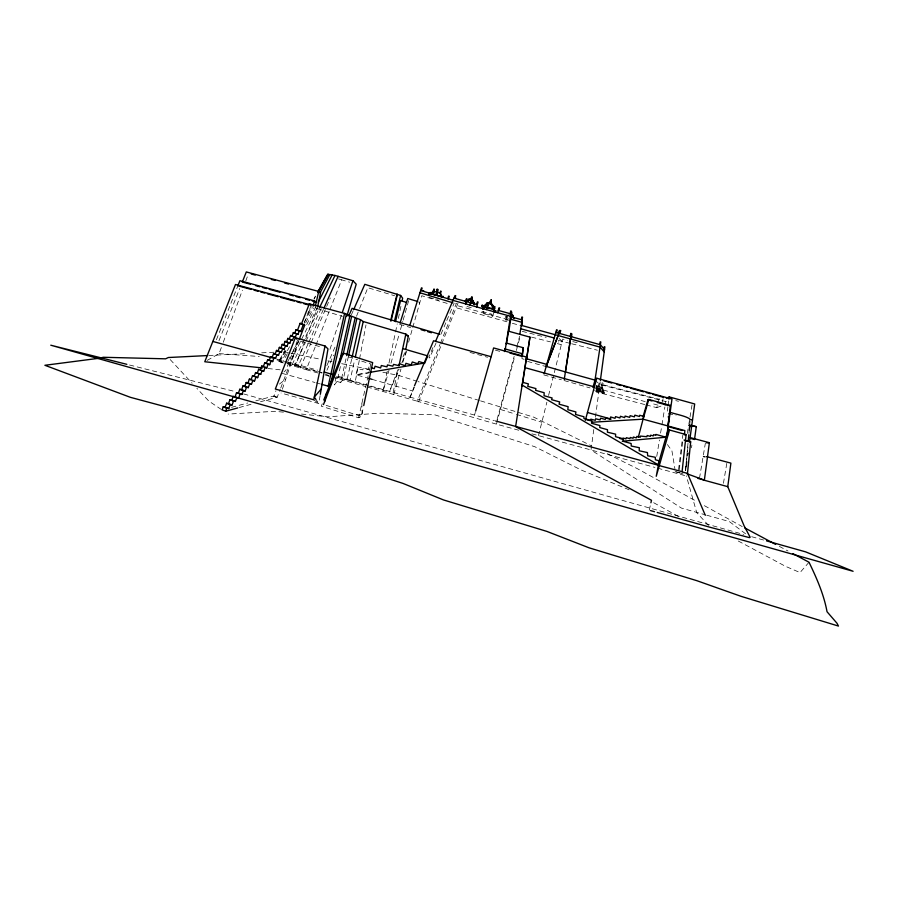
<?xml version="1.0" encoding="UTF-8"?>
<svg xmlns="http://www.w3.org/2000/svg" width="898" height="898" viewBox="0 0 898 898"><rect width="100%" height="100%" fill="white"/><g stroke="black" fill="none" stroke-linecap="round" stroke-linejoin="round"><path stroke-width="0.67" stroke-dasharray="4.49 3.37" d="M522.007 356.416L521.996 358.706L524.185 359.312M688.025 443.028L685.421 470.709L688.07 445.801M688.946 433.341L689.204 430.58M689.855 423.654L690.113 420.893M686.431 466.432L686.936 462.358M687.778 455.555L688.115 452.839L687.666 455.533M678.551 469.654L682.85 435.002M679.236 469.8L682.907 440.143L683.827 440.031M593.769 429.513L591.019 449.965L681.447 508.1L705.435 514.835M595.419 417.233L600.201 381.785M685.589 470.72L686.914 461.056M667.921 406.704L667.034 413.069L676.059 415.572M668.101 405.425L668.808 400.34L665.755 401.541L599.83 384.501L594.981 380.112M656.741 456.442L659.446 439.975M660.569 433.105L661.703 426.247M661.927 424.877L664.857 407.03M665.081 405.66L666.305 398.162M687.284 433.453L688.194 427.998M688.878 423.901L689.787 418.446M690.012 417.076L692.055 404.796M691.449 447.788L691.898 445.082M699.497 478.196L705.39 443.028M320.115 395.614L318.779 403.539L281.074 393.01M723.429 483.304L726.852 463.042M359.279 360.401L355.148 382.211L336.638 376.902M359.537 359.032L365.991 324.941M368.898 367.001L368.393 369.493L363.162 368.416L362.871 369.841L357.46 368.719L355.967 374.758L368.741 372.996M322.281 403.73L321.282 406.21L358.616 417.75L361.501 416.324L363.466 406.906M387.263 371.188L382.997 391.472L389.081 369.931M388.98 363.073L395.243 333.304M395.535 331.957L397.242 323.841M398.375 318.431L401.226 304.893M393.133 392.426L398.184 369.303M414.382 387.251L410.117 397.253L350.13 380.191L354.688 359.728M350.13 380.191L336.436 375.611L334.337 384.973L337.031 381.493L340.623 365.464M337.031 381.493L340.679 382.492L346.404 356.966M348.402 356.45L343.35 379.001L340.679 382.492M347.223 379.023L352.038 357.449M649.232 510.221L650.635 504.002M369.875 368.135L358.616 417.75L362.062 413.619L361.849 403.494M370.178 366.777L370.795 364.049L358.953 360.244M538.474 435.62L546.882 402.169M548.566 395.479L562.732 339.096L567.379 340.252M596.339 389.676L600.055 390.709L602.334 382.155L603.782 380.797M603.108 383.278L601.458 389.496L600.055 390.709M518.775 430.243L496.459 424.148L514.554 357.191M516.372 350.489L519.998 337.087M497.077 419.467L514.161 356.416M516.709 347.032L519.616 336.29M646.077 404.886L656.764 407.67L657.763 404.055M658.088 402.854L659.076 399.24L661.287 398.297M662.129 402.315L663.162 398.589M596.036 387.206L596.553 385.601L602.098 387.139L602.58 388.598L602.098 387.139M596.418 389.878L603.063 391.685L604.253 392.74L604.04 393.526L596.339 391.494L597.406 386.342L596.553 385.601M644.742 404.538L596.665 392.033L598.955 383.715L659.076 399.24M602.289 388.048L602.872 389.586L602.289 388.048L596.328 386.421M602.479 388.957L603.164 390.585L602.479 388.957L595.98 387.15M602.446 390.697L602.681 389.867L603.456 391.573L596.631 389.081M602.872 390.776L602.637 391.607L603.737 392.572L603.972 391.752L602.872 390.776L595.408 388.711M604.04 393.526L602.839 392.482L603.063 391.685M492.766 316.175L491.677 314.109L481.957 311.471L483.169 313.559L492.766 316.175L493.732 312.706M505.877 319.677L506.741 316.601L506.079 320.889L505.877 319.677L508.448 320.384M483.169 313.559L483.809 311.258M390.978 363.207L398.97 334.932M400.497 329.544L402.775 321.473M403.157 320.126L408.837 300.033M393.739 394.525L400.968 369.033M402.876 362.321L405.918 351.589M408.59 342.194L412.395 328.769M412.766 327.433L421.757 295.734L448.91 303.939M474.514 415.089L475.278 412.429M282.342 389.238L298.619 340.724M329.959 349.344L341.891 313.716M207.157 360.401L219.101 353.621L221.862 346.1M223.276 342.25L242.393 290.211M245.738 281.096L248.129 274.597M255.784 400.845L274.002 395.973L276 390.742M260.499 401.743L277.235 397.185L280.232 389.328M280.737 388.015L298.708 340.881M284.958 362.175L295.678 365.138L317.241 308.699L315.075 307.374M297.519 340.275L285.766 370.436L283.97 371.907M304.141 323.314L310.753 306.353M317.634 307.026L288.954 364.7L306.24 369.673L315.49 346.235M316.006 344.933L329.364 311.078M329.88 309.776L341.689 279.828L349.614 282.208M356.54 316.219L359.11 309.731M359.627 308.441L367.843 287.708L394.615 295.756M216.418 339.792L237.88 285.8M218.989 340.668L239.699 288.55M397.836 369.886L389.35 391.977L399.15 369.1M402.989 356.966L405.57 350.512M496.459 424.148L417.301 401.215L439.93 344.54M440.447 343.249L456.263 303.647L455.656 303.457M418.558 401.911L441.232 345.169M441.749 343.878L458.059 303.041M410.117 397.253L413.944 387.06M432.971 347.515L428.885 357.123L429.682 357.999L436.035 343.047M440.985 334.191L446.261 321.765M446.789 320.53L454.186 303.131M401.866 362.747L406.76 351.309M300.235 367.978L310.618 343.799M311.168 342.531L330.296 297.99M326.838 365.621L335.818 345.259M326.928 370.245L333.607 355.114M351.399 314.749L353.071 310.966M286.9 363.263L298.08 366.294L308.239 343.474M308.8 342.205L323.46 309.238M294.342 366.283L305.488 342.295M306.072 341.038L321.327 308.216M292.131 364.655L319.295 308.115M288.179 360.772L298.383 340.836M306.689 324.638L315.625 307.206M305.747 322.752L313.492 308.003M287.349 353.655L282.758 362.197L278.75 361.333L284.857 350.456M304.388 321.955L312.257 307.318M278.75 361.333L281.074 362.264L290.447 345.113M307.857 313.256L311.875 305.904M564.067 380.528L590.02 387.925M279.974 361.535L287.371 348.2M279.132 361.58L286.653 348.121M314.031 299.169L315.4 296.722M314.064 298.495L315.423 296.082M809.019 562.238L800.028 572.576L785.279 566.211L736.248 539.923M279.446 384.075L285.721 379.169M509.132 314.592L505.956 317.005L507.112 316.758M507.303 317.297L506.068 317.712L505.832 316.287M507.022 316.579L506.315 316.837M656.764 407.67L661.108 406.042L650.511 403.101M507.303 316.702A3.154 3.098 -13.8 0 1 505.956 317.016L506.674 316.713M239.093 407.557L252.473 403.92M231.538 407.322L247.702 403M369.594 372.423L355.967 374.758L366.71 377.822M208.718 355.496L247.747 353.543M261.688 352.835L274.238 352.207M705.469 456.644L703.1 456.678L705.738 457.385M219.101 353.621L259.275 356.495M283.409 412.171L275.069 411.295L228.204 414.09M301.481 414.057L327.893 416.818L379.326 413.192L434.666 414.797L534.759 446.699L581.399 470.092L629.094 489.792M267.918 368.517L280.266 369.841M283.993 351.713L289.482 352.858M290.862 353.139L319.688 359.11M327.927 360.828L332.047 361.681M341.655 363.668L369.112 369.359M382.84 372.21L399.318 375.622L416.65 381.156M572.801 341.61L578.211 342.969M522.176 331.34L546.164 337.356M558.152 340.364L570.297 343.418M571.656 343.754L597.428 350.231M531.549 337.132L550.508 341.902M557.276 343.608L561.34 344.63L558.287 341.801M129.559 365.015L235.523 391.663M675.79 400.609L678.506 401.305M597.406 386.342L602.805 387.768M603.097 388.767L597.237 387.218M597.069 388.093L603.389 389.754M596.889 388.957L603.68 390.753M603.972 391.752L596.721 389.833M604.253 392.74L596.553 390.709M466.949 306.521L473.426 308.227M531.908 433.824L654.945 467.431M657.628 468.161L686.723 476.108M508.391 318.352L506.068 317.712L506.337 316.769M508.167 319.677L457.06 305.545L456.263 303.647M506.988 321.81L456.173 307.756L455.365 305.892M512.343 323.291L521.704 325.873M495.404 350.153L500.702 351.612M527.631 361.445L544.828 366.216M470.058 352.431L487.58 357.292M595.688 387.925L645.202 401.631M543.84 374.915L561.362 379.787M596.216 390.652L602.839 392.482M286.765 361.658L317.555 370.178M276.865 359.144L286.204 361.726M276.91 359.952L283.611 361.804M299.954 341.094L322.64 347.403M409.724 397.039L494.405 420.623M675.184 471.585L678.215 472.438M282.185 373.388L315.041 382.503M316.354 382.874L320.294 383.962M243.605 393.93L743.611 534.433M751.693 536.712L763.828 540.113M706.771 515.216L729.344 521.558L745.767 533.928M336.907 377.07L389.35 391.977M298.08 366.294L322 373.097M306.24 369.673L317.757 372.939M325.424 375.117L329.263 376.206L326.838 375.173M332.395 377.104L365.688 386.555M367.013 386.937L417.301 401.215M372.075 379.349L412.339 390.855M295.678 365.138L322.101 372.726M338.501 278.896L341.689 279.828M399.666 324.313L410.599 327.557M676.34 471.933L679.831 472.977M429.21 297.339L438.594 300.168M317.241 308.699L342.407 316.343M479.251 400.474L417.985 381.583M480.576 400.878L533.839 417.188L591.086 445.655M500.422 409.466L515.115 414M516.451 414.405L541.842 422.228M326.12 405.368L361.501 416.324M281.074 362.264L283.308 362.972M348.424 356.854L357.64 359.817M678.899 472.494L683.255 474.054M274.002 395.973L277.235 397.185M273.295 396.164L276.539 397.376M325.267 374.028L328.825 375.566M607.261 453.703L637.131 468.554L697.028 501.623M779.352 546.388L788.006 551.013M704.358 505.664L742.253 526.587M653.688 502.723L680.426 517.574M221.368 409.488L208.83 401.069L196.875 388.34M313.728 399.778L318.779 403.539L315.793 399.217M594.644 390.338L596.665 392.033M559.162 338.524L562.159 341.375M708.589 525.397L696.736 512.668L686.33 475.861M170.205 359.582L192.116 383.21M667.382 444.521L671.917 450.807L674.914 468.767M418.636 301.773L419.624 303.277"/><path stroke-width="1.35" d="M504.496 351.556L504.912 348.907L522.322 353.722L522.299 356.079L523.152 347.706L506.281 343.036L506.427 344.17L508.504 331.194L529.955 337.132L526.52 359.739M512.455 315.984L512.623 315.086L510.244 314.435M475.648 411.104L493.619 347.941L526.52 357.056L526.363 359.918L529.955 337.132M436.305 294.409C436.17 296.778 436.933 289.975 436.293 294.488M436.293 294.589L436.271 295.274M688.295 440.267L688.811 434.733M689.204 430.58L689.72 425.046M705.289 515.306L687.486 473.403L690.674 441.838L684.085 440.009M686.128 434.621L682.087 471.652L657.931 465.265L667.955 430.31L669.515 430.007L686.128 434.621L684.388 434.868L684.86 430.58L643.08 419.175L591.962 422.251M667.113 434.396L670.346 405.425L648.783 399.453L647.952 399.834L643.035 416.818M667.349 435.743L668.426 426.022M465.512 300.392C464.221 302.278 468.576 300.74 468.823 299.191A3.513 3.446 -46.5 0 0 470.945 298.596L471.36 299.337A3.244 3.188 -46 0 0 472.438 300.145L474.2 304.119M522.007 356.416L522.322 353.722M522.31 355.069L523.152 347.706M512.893 317.499L512.668 315.524L512.736 317.275M492.721 305.354L492.879 307.789M493.552 309.552L492.553 307.632L492.632 305.174L493.013 307.509M512.713 317.477L512.511 316.433A2.638 2.627 -11.8 0 1 512.668 315.467L512.926 317.443M657.213 512.455L710.419 527.362L749.426 537.633L750.144 537.229L744.06 525.745L727.762 486.66L730.893 463.132L706.659 456.633M600.38 380.426L604.893 346.864L604.287 346.718L603.927 349.412L604.534 349.569L600.392 344.731L555.817 332.406M667.944 426.022L669.055 417.727M669.425 414.966L669.796 412.204C675.509 414.236 687.61 416.302 690.248 419.512L692.515 419.938M690.102 437.584L709.386 442.692L704.369 480.138L703.471 480.026L727.762 486.66M689.597 427.571L689.945 425.012M689.541 441.726L694.693 403.965L669.279 396.927L666.305 398.162M691.213 425.338L696.276 426.662L694.524 439.504L690.73 438.493M668.965 399.195L669.279 396.927M472.988 301.122L472.965 300.729A2.638 2.593 -46.2 0 0 472.797 301.717L473.145 303.075M599.763 344.551L600.178 341.801L600.818 341.97L594.981 380.112L592.961 387.431M570.331 336.133L570.758 333.371L571.386 333.551L564.27 379.27M682.098 430.49L668.168 426.617L671.985 399.082L596.755 378.238L594.981 380.112L565.403 371.918L571.285 333.809L571.914 333.989L571.498 336.739M508.84 331.16L511.523 314.12L512.163 314.289L511.725 317.016M521.457 319.699L521.884 316.983L522.524 317.151L519.852 334.168M526.52 357.056L515.62 426.629L651.488 500.276L650.915 502.768M510.244 313.694L510.681 310.944L511.332 311.112L505.125 350.299M320.339 394.301L327.983 348.884L325.042 345.999L295.352 337.749L275.327 389.047L313.728 399.778L325.042 345.999M405.829 349.187L408.343 335.975L405.874 334.101L363.219 321.529L360.48 319.688L344.563 313.413L309.316 303.861L301.459 323.987L304.691 325.166L299.202 339.567M492.149 304.972L492.474 307.733L495.494 312.122L493.047 311.46M522.591 382.29L528.406 383.906L527.732 386.308L535.926 388.587L535.612 390.338L544.143 392.707L544.076 395.737L552.113 397.971L551.641 399.689L559.69 401.922L559.072 404.167L568.108 406.682L567.839 409.701L575.899 411.946L575.539 414.427L583.936 416.762L583.969 418.547L591.883 420.747L591.513 423.227L599.909 425.562L599.729 427.538L607.486 429.693L607.441 432.196L615.601 434.161L615.557 436.675L623.313 438.841L623.358 441.356L631.126 443.511L631.26 446.025L639.32 447.72L639.208 450.785L647.424 452.57L647.683 455.802L655.271 457.262L655.405 459.776L659.166 460.82L656.247 476.288L669.515 430.007M317.791 306.027L320.541 292.703L318.7 291.457L246.299 271.937L242.292 282.039L250.362 284.217M363.735 405.559L372.67 362.601L343.418 353.161L341.846 354.732L323.763 400.014M402.079 300.852L402.641 298.17L400.631 295.453L364.812 284.329L353.621 309.709M399.049 365.363L405.874 334.101M355.305 357L363.219 321.529M346.28 314.536L330.655 383.974L328.185 386.151L321.607 384.333M339.5 361.961L349.939 315.535M343.058 354.609L351.589 316.624M346.707 355.608L355.215 317.611M348.705 355.103L356.843 318.7M352.038 357.449L360.48 319.688M328.185 386.151L344.563 313.413M313.166 306.207L314.39 300.864L239.912 280.715L237.88 285.8L251.328 289.448M315.378 306.05L318.7 291.457M324.492 402.023L326.737 392.572M390.675 320.687L397.073 294.039M391.023 321.046L397.387 294.477M394.592 320.687L400.631 295.453M395.49 321.675L400.53 300.617L406.525 302.401M638.298 437.27L643.799 416.425L639.746 415.269L639.421 416.47L634.852 415.157L634.392 416.874L630.138 415.662L629.678 417.368L625.109 416.066L624.649 417.592L620.439 416.279L619.923 417.985L615.545 416.616L615.04 418.322L610.662 416.953L610.101 419.186L605.667 418.041L605.319 419.422L600.549 418.187L600.122 419.916L595.677 418.771L595.284 420.32L590.85 419.175L590.457 420.724L585.923 419.467M565.403 371.918L546.209 366.384L546.759 364.375L526.43 358.74L522.131 386.061L522.153 385.107L658.077 464.726M585.339 420.298L596.755 378.238M544.177 373.703L546.759 364.375M494.293 309.687L494.641 308.126L494.237 309.586L481.788 306.207L483.809 308.654M495.898 310.697L495.494 312.122L494.27 310.652M512.635 315.063A3.424 3.401 -12.1 0 1 511.119 313.548L511.501 312.358M510.67 314.76L511.602 313.144M514.049 318.554L514.318 317.589M442.534 297.159L443.32 296.351L443.051 297.317L430.142 293.421L428.885 293.983L429.165 293.017L428.885 293.983L430.265 293.646M465.635 303.805L466.23 301.694M481.844 306.308L482.248 304.86M482.608 309.125L483.259 306.79L486.907 307.778M483.236 308.8L483.584 307.262M546.523 365.284L556.569 329.746L557.198 329.925L556.446 332.586M493.586 309.092L494.327 306.51L494.966 306.678L493.563 311.595M497.627 312.717L499.03 307.801L499.67 307.98L498.929 310.562M476.67 304.411L477.41 301.829L478.05 302.009L476.636 306.925M486.346 309.608L487.76 304.691L488.4 304.871L487.659 307.453M465.635 301.369L466.41 298.708L467.05 298.888L465.602 303.872M469.766 305.028L471.192 300.112L471.832 300.291L471.08 302.873M643.08 419.175L648.783 399.453M346.841 316.197L356.214 284.195L352.948 280.737L334.999 275.45L327.635 274.339L318.139 291.255M492.531 305.735L492.811 307.7M447.799 298.697L448.607 296.082L449.225 296.273L448.416 298.888M432.713 294.129L433.521 291.502L434.149 291.693L433.33 294.32M409.937 324.93L421.488 287.854L422.116 288.045L421.297 290.671M400.07 323.033L407.748 298.495L417.424 301.414M492.16 304.961L492.306 304.512A5.5 5.455 -31.3 0 1 490.42 302.851L490.061 302.166L488.097 303.019A5.074 5.029 -32.6 0 1 486.918 303.053L485.043 305.241L481.788 306.207M342.34 312.403L352.948 280.737M235.13 396.602L236.544 392.695L238.385 393.144L239.8 389.261L241.607 389.721L243.01 385.859L244.795 386.331L246.198 382.481L247.96 382.975L249.352 379.147L251.092 379.641L252.484 375.835L254.201 376.352L255.582 372.558L257.277 373.085L258.646 369.303L260.319 369.841L261.688 366.081L263.339 366.642L264.697 362.893L266.291 363.443L267.683 359.739L269.299 360.311L270.646 356.607L272.229 357.191L273.576 353.509L275.147 354.104L276.483 350.433L279.839 351.668L278.503 355.339L276.943 354.744L275.607 358.437L274.025 357.853L272.678 361.568L271.084 360.996L269.692 364.7L268.109 364.161L266.751 367.899L265.112 367.361L263.754 371.11L262.093 370.582L260.712 374.354L259.039 373.837L257.659 377.631L255.952 377.126L254.561 380.932L252.843 380.438L251.451 384.265L249.7 383.783L248.297 387.633L246.535 387.173L245.12 391.034L243.324 390.585L241.91 394.469L240.092 394.02L238.677 397.926L236.836 397.5L235.411 401.428L233.536 401.013L232.099 404.953L230.214 404.56L228.766 408.523L223.209 406.828L222.109 409.847L225.724 411.205L237.757 407.928M225.174 407.176L226.622 403.213L232.099 404.953M225.724 411.205L226.824 408.175L228.766 408.523M228.519 403.617L229.955 399.677L235.411 401.428M231.841 400.093L233.267 396.164M282.702 348.615L281.366 352.263L278.032 351.039L279.357 347.38L284.217 349.221L285.542 345.584L287.034 346.213L288.348 342.587L285.036 341.363L283.723 344.989L282.208 344.361L280.894 347.997L284.217 349.221M292.512 340.219L291.143 339.612L289.829 343.216L286.529 342.003L287.843 338.4L292.512 340.219L293.893 336.671L295.251 337.289L296.632 333.764L298.001 334.393L299.337 330.868L296.082 329.678L294.735 333.203L293.354 332.563L291.985 336.088L290.615 335.47L289.223 339.006L287.843 338.4M303.367 324.492L300.695 331.519L297.451 330.329L300.123 323.314L304.691 325.166M323.505 404.56L343.418 353.161M558.399 333.113L559.398 330.531L560.026 330.7L546.658 365.284M546.209 366.384L560.116 330.43L560.745 330.61L559.746 333.203M414.483 385.803L433.566 340.769L491.127 356.719M435.564 341.431L455.05 295.577L455.757 295.768L454.669 298.338M424.529 363.51L427.774 355.911L402.708 348.581M348.727 315.995L352.095 308.351L439.739 334.337M324.021 307.969L338.131 276.27M319.295 308.115L334.999 275.45M441.075 295.161C441.85 291.412 430.456 292.03 434.138 290.559L434.497 289.279L433.813 289.077C434.003 290.885 430.445 295.027 430.411 292.456L430.277 293.635M440.447 293.388L441.165 291.3L440.491 291.098L440.222 293.769M318.173 302.222L332.215 274.81M320.126 292.692L329.959 274.395M487.075 304.164L486.559 304.994M318.319 292.422L328.41 274.238M318.139 291.828L327.029 275.911M321.226 389.014L314.3 397.062L315.793 399.217M511.142 313.593L510.558 313.896M467.14 301.391L469.295 299.708L468.823 299.191L472.438 300.145L472.595 302.57L473.583 303.58L473.863 302.592L473.504 303.502L465.153 301.29M467.274 301.537L469.43 299.853M483.427 306.678L487.266 303.726L486.918 303.053L492.306 304.512M483.517 306.847L487.367 303.906M490.409 303.984C492.632 300.392 489.803 302.66 491.341 304.579A5.556 5.511 -31.2 0 0 493.047 306.005M432.881 291.547L433.431 291.3L431.455 293.13M430.086 294.241L431.074 293.803L434.666 294.881M669.38 405.773L670.346 405.425M668.134 416.919L669.1 416.65M101.059 357.864L103.236 357.281L165.647 358.818L168.296 357.527L207.326 355.574M482.473 307.419L483.034 307.284M483.124 307.43L483.079 307.543M696.276 426.662L688.654 425.27M370.953 372.187L424.103 363.095L418.872 361.568L417.626 363.735L412.305 361.984L411.127 364.914L405.93 363.32L405.144 365.722L399.509 363.735L398.914 365.643L393.605 364.386L392.763 366.193L387.453 364.925L387.004 366.867L381.336 365.52L380.617 367.956L375.038 366.227L374.331 368.674L371.065 367.664M98.78 358.291L44.9 365.284L130.412 397.331L169.228 407.759L264.472 438.303L403.045 483.438L443.477 499.928L546.871 531.403L589.167 547.847L696.769 580.658L741.198 596.384L838.44 626.063L837.026 623.291L827.036 611.74C823.859 594.375 816.63 578.031 809.019 562.238L792.945 553.651M690.674 441.838L685.533 440.873M622.258 441.255L667.192 437.101M706.715 442.916L709.386 442.692M262.418 367.933L204.766 361.748L235.489 284.509L311.258 305.051L309.316 303.861M126.843 364.33L50.771 345.202L853.1 571.285L805.607 551.855L766.522 540.877M251.272 274.013L255.268 275.091M271.252 279.401L275.248 280.479M284.576 283.005L288.572 284.082M317.881 291.985L320.541 292.703M255.739 285.676L259.78 286.765M262.463 287.495L266.504 288.595M269.198 289.313L279.963 292.232M289.381 294.78L293.41 295.869M296.104 296.598L300.134 297.698M305.522 299.146L309.552 300.246M312.246 300.965L316.287 302.065L314.39 300.864M254.011 290.177L258.052 291.266M260.734 291.996L264.764 293.096M267.458 293.814L278.212 296.733M280.906 297.463L294.342 301.111M297.036 301.84L301.066 302.929M303.749 303.659L307.789 304.748M658.481 465.287L495.73 420.994M697.926 478.376L704.369 480.138L686.847 473.695M453.961 298.136L466.275 301.548M470.44 302.693L477.309 304.59M487.019 307.273L494.226 309.271M498.289 310.394L510.883 313.873L511.097 316.837L522.097 319.879L521.704 325.873L521.716 322.27L510.715 319.228L510.502 316.276L452.996 300.392M521.233 325.334L600.032 347.122L604.219 351.937M520.705 328.747L554.234 338.018M509.884 353.049L520.66 356.035M603.782 380.797L611.74 382.997M617.049 384.467L621.034 385.568M623.683 386.308L627.668 387.408M630.317 388.149L643.585 391.82M646.246 392.561L650.231 393.661M652.88 394.402L663.499 397.343M647.952 399.834L651.97 400.946M657.325 402.439L668.033 405.402M525.027 367.675L594.397 386.915M324.257 372.03L332.765 374.601M212.848 341.442L272.869 358.033M587.46 412.496L611.134 419.074M665.968 437.214L655.944 434.43L655.72 435.294L653.576 434.699L653.261 435.912L650.635 435.182L650.309 436.383L647.189 435.519L646.874 436.731L640.51 436.08L640.195 437.281L636.907 436.372L636.323 437.865L633.359 437.045L633.045 438.258L630.25 437.483L629.925 438.684L626.31 437.685L625.985 438.898L623.032 438.067L622.707 439.279L619.598 438.415M682.188 471.921L687.486 473.403M650.556 510.592L654.552 511.714M368.045 378.204L372.075 379.349M405.716 335.201L408.343 335.975M421.117 329.701L424.99 330.857M427.571 331.62L431.433 332.765M419.95 292.782L452.861 302.738M455.567 298.192L456.195 298.383M423.171 290.761L423.789 290.952M420.668 290.481L453.277 300.359M293.354 332.563L298.001 334.393M290.615 335.47L295.251 337.289M282.208 344.361L287.034 346.213M273.576 353.509L278.503 355.339M270.646 356.607L275.607 358.437M269.299 360.311L272.678 361.568M267.683 359.739L271.084 360.996M264.697 362.893L269.692 364.7M261.688 366.081L266.751 367.899M258.646 369.303L263.754 371.11M257.277 373.085L260.712 374.354M255.582 372.558L259.039 373.837M252.484 375.835L257.659 377.631M249.352 379.147L254.561 380.932M247.96 382.975L251.451 384.265M246.198 382.481L249.7 383.783M244.795 386.331L248.297 387.633M243.01 385.859L246.535 387.173M241.607 389.721L245.12 391.034M239.8 389.261L243.324 390.585M238.385 393.144L241.91 394.469M236.544 392.695L240.092 394.02M234.457 396.613L236.836 397.5M229.955 399.677L233.536 401.013M226.622 403.213L230.214 404.56M223.209 406.828L226.824 408.175M276.483 350.433L278.032 351.039M279.839 351.668L281.366 352.263M279.357 347.38L280.894 347.997M285.036 341.363L286.529 342.003M288.348 342.587L289.829 343.216M299.337 330.868L300.695 331.519M296.082 329.678L297.451 330.329M300.123 323.314L301.459 323.987M744.723 527.901L775.636 544.413M328.623 275.271L327.635 274.339M443.051 297.317L441.075 295.173M494.36 310.394L494.832 310.775L492.632 305.174M295.352 337.749L296.98 339.231M471.394 297.395L470.934 298.574M490.667 300.403L490.061 302.166M512.668 315.467L513.645 318.038M474.391 304.456L472.898 300.662A3.637 3.558 -69 0 0 473.044 302.851M473.033 300.796L474.503 304.568M512.87 317.454L512.477 316.287M512.724 317.421L512.511 316.478A2.571 2.559 -11.8 0 1 512.668 315.524M473.123 302.446L472.92 301.717M504.912 348.907L505.091 350.097M511.187 313.907L511.759 312.021M512.736 315.928A3.401 3.39 -12.1 0 1 511.22 314.412M487.165 304.422A5.388 5.253 -25.8 0 1 486.929 304.905M473.504 301.301A3.222 3.165 -46 0 1 472.427 300.504L472.269 298.361L472 299.752A3.491 3.424 -46.5 0 1 471.046 300.213M473.83 304.029A3.222 3.143 -69.1 0 1 473.594 303.782M436.608 295.206L437.113 292.411L436.608 295.206M437.057 295.161L437.551 292.546L437.057 295.161M437.113 289.246L436.54 291.278L437.618 291.603L438.19 289.571L437.113 289.246M471.966 297.002L471.54 299.247L471.966 297.002M491.251 299.786L490.51 303.053L491.251 299.786"/></g></svg>
